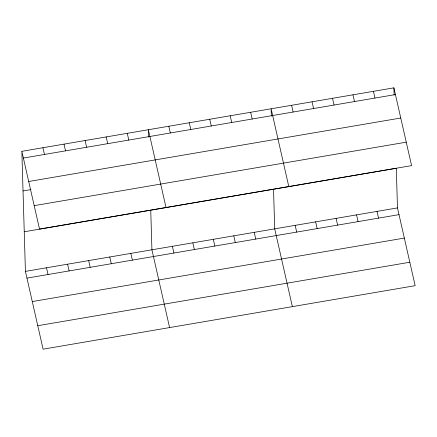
<?xml version="1.0" encoding="UTF-8"?>
<svg xmlns="http://www.w3.org/2000/svg" width="437" height="437" viewBox="0 0 437 437"><rect width="100%" height="100%" fill="white"/><g stroke="black" fill="none" stroke-linecap="round" stroke-linejoin="round"><path stroke-width="0.66" d="M21.85 151.322L393.906 87.837L411.578 165.618L39.521 229.097L21.85 151.322L25.422 271.382L43.094 349.163L415.15 285.678L397.479 207.903L396.299 168.278L24.243 231.763M23.38 158.052L395.436 94.567M28.705 181.497L400.762 118.012M23.03 190.942L30.934 189.592M34.195 205.652L406.252 142.172M25.422 271.382L397.479 207.903M26.952 278.112L399.008 214.633M32.278 301.563L404.334 238.078M37.768 325.718L409.824 262.233M373.444 91.328L374.973 98.057M352.981 94.818L354.511 101.553M377.016 211.393L378.546 218.123M332.519 98.314L334.048 105.044M356.554 214.884L358.083 221.614M312.056 101.805L313.58 108.534M336.091 218.374L337.621 225.104M291.588 105.295L293.118 112.025M315.629 221.865L317.158 228.6M288.797 186.566L271.126 108.786L271.344 116.051M295.166 225.361L296.69 232.091M250.663 112.276L252.193 119.011M292.369 306.627L274.698 228.851L273.524 189.226M230.201 115.772L231.73 122.502M254.236 232.342L255.765 239.072M209.738 119.263L211.268 125.993M233.773 235.833L235.303 242.562M189.276 122.753L190.805 129.483M213.311 239.323L214.84 246.058M168.813 126.244L170.343 132.974M192.848 242.819L194.378 249.549M166.022 207.515L148.351 129.734L148.564 137M172.386 246.31L173.915 253.039M127.265 133.334L128.795 140.064M169.594 327.581L151.923 249.8L150.743 210.181M106.18 136.928L107.71 143.664M130.838 253.394L132.367 260.13M85.1 140.528L86.63 147.258M109.758 256.994L111.288 263.724M64.015 144.128L65.545 150.858M88.673 260.594L90.202 267.324M42.935 147.722L44.465 154.452M67.588 264.188L69.117 270.918M46.508 267.788L48.037 274.518M393.906 87.837L394.119 95.102"/></g></svg>
